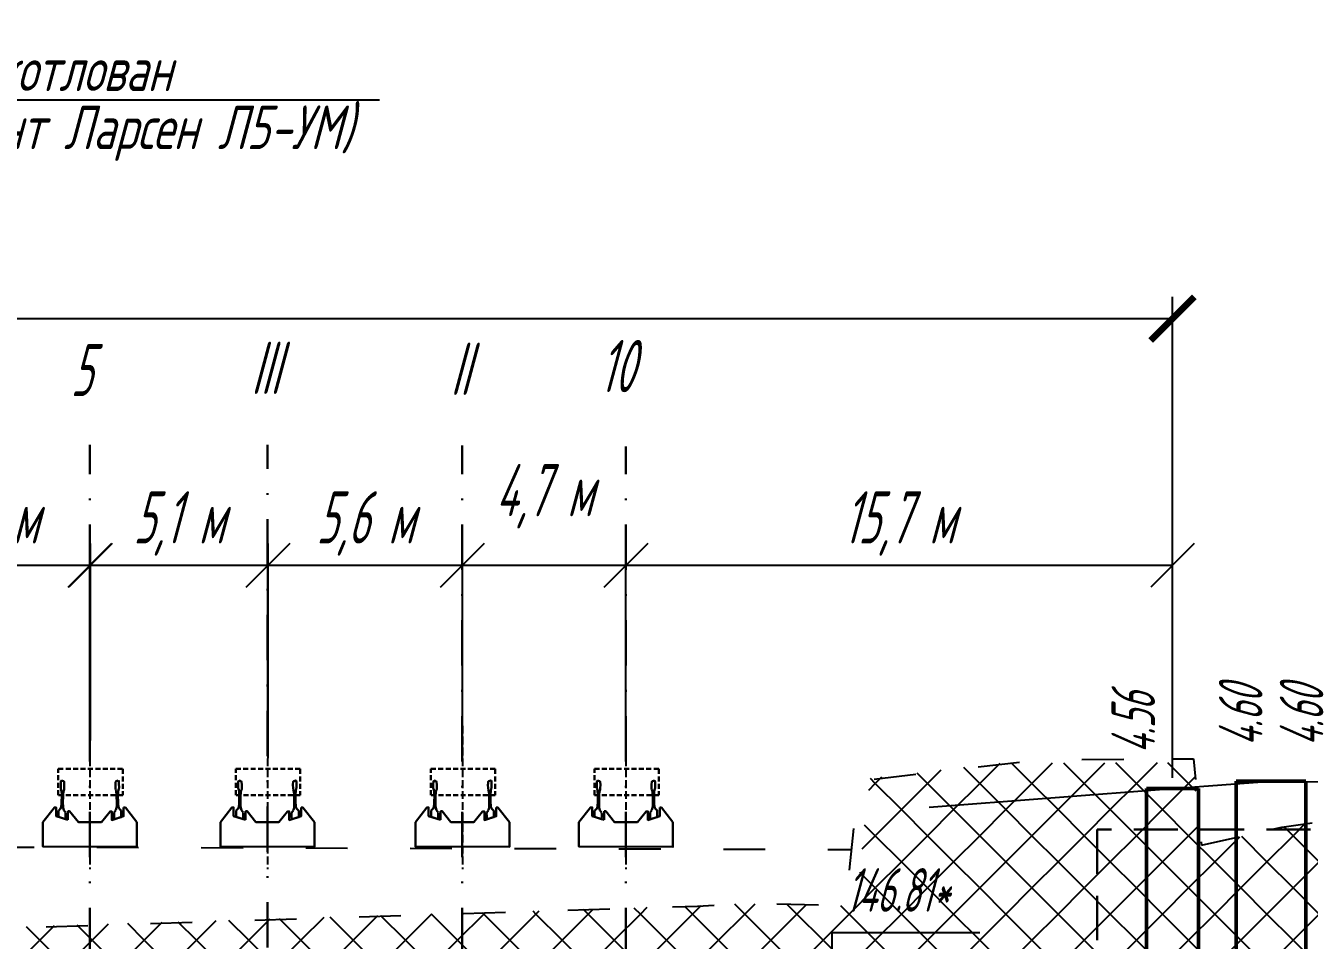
# Model space of a CAD drawing. Header units: metres. Extents: x -30 to 2050, y -904 to 400.
# Drawn here: x 229 to 302.8, y 224.2 to 276.7 of the extents above; entities that cross this region are included whole.
import ezdxf
from ezdxf import colors
from ezdxf.entities.mleader import LeaderData, LeaderLine
from ezdxf.enums import TextEntityAlignment as Align
from ezdxf.math import Vec2, Vec3

# ---------------------------------------------------------------- set-up
doc = ezdxf.new("R2010")
doc.units = ezdxf.units.M
doc.header["$LTSCALE"] = 0.2
for name, pattern in [('ACAD_ISO02W100', [15, 12, -3]), ('ACAD_ISO03W100', [30, 12, -18]), ('DASHDOT', [27, 13, -7, 0, -7]), ('DASHED', [7, 5, -2, 0]), ('HIDDEN2', [4.7625, 3.175, -1.5875]), ('штриховая', [19.05, 12.7, -6.35])]:
    doc.linetypes.add(name, pattern=pattern)
for name, color, linetype in [('МГТ_ИГ_Геология', 252, 'Continuous'), ('Примыкания', 7, 'Continuous'), ('Проектная земля', 7, 'Continuous'), ('Узлы', 7, 'Continuous'), ('Футляры', 7, 'Continuous'), ('Чёрная земля', 7, 'ACAD_ISO03W100')]:
    doc.layers.add(name, color=color, linetype=linetype)
for name, color, linetype, lineweight in [('МГТ_НВК_В1_выноски', 7, 'Continuous', 30), ('МГТ_НВК_Земля сущ.', 7, 'ACAD_ISO02W100', 25), ('МГТ_НВК_котлованы', 7, 'Continuous', 30), ('МГТ_НВК_рабочий', 171, 'Continuous', 30), ('МГТ_НВК_страх. пакет', 242, 'Continuous', 30)]:
    doc.layers.add(name, color=color, linetype=linetype, lineweight=lineweight)
doc.styles.add('SPDS', font='SPDS', dxfattribs={"width": 0.7, "oblique": 15, "height": 2.5})
doc.styles.get("Standard").update_dxf_attribs({"font": 'SPDS.shx', "width": 0.7, "oblique": 15, "height": 3})
doc.dimstyles.new('ISO-25', dxfattribs={"dimtxt": 2.5, "dimasz": 2.5, "dimexe": 1.25, "dimexo": 0.625, "dimtad": 1, "dimtxsty": 'Standard', "dimcen": 2.5, "dimadec": 0, "dimazin": 0, "dimtfac": 1, "dimtmove": 0, "dimatfit": 3, "dimfxl": 1, "dimarcsym": 0})

# ---------------------------------------------------------------- blocks, each defined once
blk = doc.blocks.new('_ArchTick')
at = {"color": 0, "linetype": 'ByBlock', "const_width": 0.15}
blk.add_lwpolyline([(-0.5, -0.5), (0.5, 0.5)], dxfattribs=at)
blk = doc.blocks.new('*D49')
at = {"layer": 'Defpoints', "color": 0, "transparency": 16777216}
for p in [(294.906, 259.922), (294.906, 232.936), (104.67, 228.188)]:
    blk.add_point(p, dxfattribs=at)
at = {"layer": 'Футляры', "color": 0, "lineweight": -2, "transparency": 16777216}
for p, q in [((104.67, 228.813), (104.67, 261.172)), ((294.906, 233.561), (294.906, 261.172)), ((104.67, 259.922), (294.906, 259.922))]:
    blk.add_line(p, q, dxfattribs=at)
at = {"layer": 'Футляры', "color": 0, "lineweight": -2, "transparency": 16777216, "xscale": 2.5, "yscale": 2.5, "zscale": 2.5, "rotation": 180}
blk.add_blockref('_ArchTick', (104.67, 259.922), dxfattribs=at)
at = {"layer": 'Футляры', "color": 0, "lineweight": -2, "transparency": 16777216, "xscale": 2.5, "yscale": 2.5, "zscale": 2.5}
blk.add_blockref('_ArchTick', (294.906, 259.922), dxfattribs=at)
at = {"layer": 'Футляры', "color": 0, "lineweight": 25, "transparency": 16777216, "insert": (173.801, 264.547), "char_height": 3, "attachment_point": 5}
blk.add_mtext('Методом ГШБ\\PL=94 м ', dxfattribs=at)
blk = doc.blocks.new('1')
at = {"layer": 'МГТ_НВК_Земля сущ.', "color": 251, "linetype": 'DASHED'}
blk.add_lwpolyline([(546.932, -1637.149), (546.932, -1645.38)], dxfattribs=at)
at = {"layer": 'МГТ_НВК_страх. пакет', "color": 251, "ltscale": 0.5, "extrusion": (0.033937, -0.002565, 0.999421)}
for p, q in [((538.572, -1640.461, 0.017), (538.555, -1640.714, 0.017)), ((538.638, -1640.776, 0.014), (538.586, -1640.757, 0.016)), ((538.758, -1640.293, 0.011), (539.421, -1640.337, -0.011)), ((538.758, -1640.293, 0.011), (539.421, -1640.338, -0.011)), ((539.57, -1640.78, -0.017), (539.588, -1640.511, -0.017)), ((538.834, -1641.579, -0.017), (538.865, -1641.13, 0.017)), ((539.208, -1641.602, -0.042), (539.239, -1641.151, -0.007)), ((537.937, -1642.166, 0), (537.923, -1642.391)), ((537.937, -1642.166, 0), (537.945, -1642.05, 0)), ((538.536, -1641.909, -0.031), (537.995, -1642.006, -0.001)), ((539.475, -1641.988, -0.052), (539.937, -1642.138, -0.068)), ((539.965, -1642.336, -0.069), (539.953, -1642.521, -0.069)), ((539.965, -1642.336, -0.069), (539.972, -1642.233, -0.069)), ((539.966, -1642.317, -0.069), (539.974, -1642.193, -0.069))]:
    blk.add_line(p, q, dxfattribs=at)
at = {"layer": 'МГТ_НВК_страх. пакет', "color": 251, "ltscale": 0.5, "extrusion": (0.033934, -0.002597, 0.999421)}
for p, q in [((539.075, -1640.313), (539.403, -1640.336, -0.011)), ((539.953, -1642.52, -0.069), (537.923, -1642.385, 0))]:
    blk.add_line(p, q, dxfattribs=at)
at = {"layer": 'МГТ_НВК_страх. пакет', "color": 251, "ltscale": 0.5, "extrusion": (-0.033937, -0.002565, 0.999421)}
for p, q in [((554.295, -1640.78, -0.017), (554.276, -1640.511, -0.017)), ((554.332, -1640.821, -0.016), (554.332, -1640.821, -0.016)), ((555.107, -1640.293, 0.011), (554.444, -1640.337, -0.011)), ((555.227, -1640.776, 0.014), (555.279, -1640.757, 0.016)), ((555.292, -1640.461, 0.017), (555.31, -1640.714, 0.017)), ((554.657, -1641.602, -0.042), (554.626, -1641.151, -0.007)), ((555.031, -1641.579, -0.017), (555, -1641.13, 0.017)), ((553.899, -1642.317, -0.069), (553.891, -1642.193, -0.069)), ((553.9, -1642.336, -0.069), (553.893, -1642.233, -0.069)), ((553.9, -1642.336, -0.069), (553.912, -1642.521, -0.069)), ((553.912, -1642.521, -0.069), (555.942, -1642.391, 0)), ((554.39, -1641.988, -0.052), (553.928, -1642.138, -0.068)), ((555.329, -1641.909, -0.031), (555.87, -1642.006, -0.001)), ((555.928, -1642.166, 0), (555.92, -1642.05, 0)), ((555.928, -1642.166, 0), (555.942, -1642.391))]:
    blk.add_line(p, q, dxfattribs=at)
at = {"layer": 'МГТ_НВК_страх. пакет', "color": 251, "ltscale": 0.5}
blk.add_line((540.633, -1642.059), (540.633, -1642.559), dxfattribs=at)
at = {"layer": 'МГТ_НВК_страх. пакет', "color": 251, "linetype": 'HIDDEN2', "lineweight": 30, "elevation": 0}
blk.add_lwpolyline([(537.877, -1639.631), (556.377, -1639.631), (556.377, -1641.131), (537.877, -1641.131)], close=True, dxfattribs=at)
at = {"layer": 'МГТ_НВК_страх. пакет', "color": 251, "ltscale": 0.5}
for points in [[(540.633, -1642.559), (537.233, -1642.337), (537.233, -1641.837), (536.733, -1641.837), (533.432, -1642.676)], [(556.633, -1641.847), (557.133, -1641.847), (560.432, -1642.689), (560.432, -1644.102), (533.432, -1644.089), (533.432, -1642.676)], [(540.767, -1642.059), (541.133, -1642.059), (540.633, -1642.059)], [(541.133, -1642.059), (543.632, -1642.68), (550.232, -1642.684), (552.733, -1642.065), (553.233, -1642.065), (553.232, -1642.565), (556.633, -1642.347), (556.633, -1641.847)]]:
    blk.add_lwpolyline(points, dxfattribs=at)
at = {"layer": 'МГТ_НВК_страх. пакет', "color": 251, "ltscale": 0.5, "extrusion": (0.033937, -0.002565, 0.999421)}
for centre, radius, start, end in [((-1595.461, -660.33, 22.502), 0.0417, 90.99823, 170.03879), ((-1595.202, -660.463, 22.502), 0.176, 1.24991, 91.92816), ((-1595.864, -660.263, 22.49), 0.365, 271.82593, 341.97579), ((-1595.922, -661.467, 22.502), 0.47, 24.50263, 80.5834), ((-1595.195, -661.131, 22.502), 0.174, 274.63797, 2.36301), ((-1595.453, -661.264, 22.502), 0.0423, 190.68043, 272.75695), ((-1596.293, -660.257, 22.456), 0.376, 196.12735, 268.52323), ((-1596.273, -661.411, 22.468), 0.404, 93.59736, 164.46112), ((-1596.846, -659.836, 22.468), 0.0547, 8.12824, 82.84232), ((-1596.831, -661.762, 22.468), 0.055, 272.04757, 345.58634)]:
    blk.add_arc(centre, radius, start, end, dxfattribs=at)
at = {"layer": 'МГТ_НВК_страх. пакет', "color": 251, "ltscale": 0.5, "extrusion": (-0.033937, -0.002565, 0.999421)}
for centre, radius, start, end in [((1677.631, 428.992, -14.62), 0.174, 177.63699, 265.36203), ((1677.889, 428.858, -14.62), 0.0423, 267.24305, 349.31957), ((1678.29, 428.745, -14.62), 0.374, 91.34386, 163.57011), ((1678.301, 429.859, -14.632), 0.365, 198.02421, 268.17407), ((1677.638, 429.66, -14.62), 0.176, 88.07184, 178.75009), ((1677.897, 429.792, -14.62), 0.0417, 9.96121, 89.00177), ((1678.709, 428.711, -14.654), 0.404, 15.53888, 86.40264), ((1678.73, 429.866, -14.666), 0.376, 271.47677, 343.87265), ((1679.267, 428.36, -14.654), 0.055, 194.41366, 267.95243), ((1679.282, 430.286, -14.654), 0.0547, 97.15768, 171.87176)]:
    blk.add_arc(centre, radius, start, end, dxfattribs=at)
blk = doc.blocks.new('_OBLIQUE')
at = {"color": 0, "linetype": 'ByBlock', "lineweight": -2}
blk.add_line((0.5, 0.5), (-0.5, -0.5), dxfattribs=at)
blk = doc.blocks.new('*D54')
at = {"layer": 'Defpoints', "color": 0, "transparency": 16777216}
for p in [(263.506, 245.752), (263.506, 235.083), (294.906, 232.936)]:
    blk.add_point(p, dxfattribs=at)
at = {"layer": 'Примыкания', "color": 0, "lineweight": -2, "transparency": 16777216}
for p, q in [((263.506, 235.708), (263.506, 247.002)), ((294.906, 233.561), (294.906, 247.002)), ((294.906, 245.752), (263.506, 245.752))]:
    blk.add_line(p, q, dxfattribs=at)
at = {"layer": 'Примыкания', "color": 0, "lineweight": -2, "transparency": 16777216, "xscale": 2.5, "yscale": 2.5, "zscale": 2.5, "rotation": 180}
blk.add_blockref('_OBLIQUE', (263.506, 245.752), dxfattribs=at)
at = {"layer": 'Примыкания', "color": 0, "lineweight": -2, "transparency": 16777216, "xscale": 2.5, "yscale": 2.5, "zscale": 2.5}
blk.add_blockref('_OBLIQUE', (294.906, 245.752), dxfattribs=at)
at = {"layer": 'Примыкания', "color": 0, "transparency": 16777216, "insert": (279.206, 248.163), "char_height": 3, "attachment_point": 5}
blk.add_mtext('15,7 м', dxfattribs=at)
blk = doc.blocks.new('*D55')
at = {"layer": 'Defpoints', "color": 0, "transparency": 16777216}
for p in [(254.106, 245.752), (254.106, 235.195), (263.506, 235.083)]:
    blk.add_point(p, dxfattribs=at)
at = {"layer": 'Примыкания', "color": 0, "lineweight": -2, "transparency": 16777216}
for p, q in [((254.106, 235.82), (254.106, 247.002)), ((263.506, 235.708), (263.506, 247.002)), ((263.506, 245.752), (254.106, 245.752))]:
    blk.add_line(p, q, dxfattribs=at)
at = {"layer": 'Примыкания', "color": 0, "lineweight": -2, "transparency": 16777216, "xscale": 2.5, "yscale": 2.5, "zscale": 2.5, "rotation": 180}
blk.add_blockref('_OBLIQUE', (254.106, 245.752), dxfattribs=at)
at = {"layer": 'Примыкания', "color": 0, "lineweight": -2, "transparency": 16777216, "xscale": 2.5, "yscale": 2.5, "zscale": 2.5}
blk.add_blockref('_OBLIQUE', (263.506, 245.752), dxfattribs=at)
at = {"layer": 'Примыкания', "color": 0, "transparency": 16777216, "insert": (258.806, 249.726), "char_height": 3, "attachment_point": 5}
blk.add_mtext('4,7 м', dxfattribs=at)
blk = doc.blocks.new('*D56')
at = {"layer": 'Defpoints', "color": 0, "transparency": 16777216}
for p in [(242.945, 245.752), (254.106, 235.083), (242.945, 234.064, 0)]:
    blk.add_point(p, dxfattribs=at)
at = {"layer": 'Примыкания', "color": 0, "lineweight": -2, "transparency": 16777216}
for p, q in [((242.945, 234.689), (242.945, 247.002)), ((254.106, 235.708), (254.106, 247.002)), ((254.106, 245.752), (242.945, 245.752))]:
    blk.add_line(p, q, dxfattribs=at)
at = {"layer": 'Примыкания', "color": 0, "lineweight": -2, "transparency": 16777216, "xscale": 2.5, "yscale": 2.5, "zscale": 2.5, "rotation": 180}
blk.add_blockref('_OBLIQUE', (242.945, 245.752), dxfattribs=at)
at = {"layer": 'Примыкания', "color": 0, "lineweight": -2, "transparency": 16777216, "xscale": 2.5, "yscale": 2.5, "zscale": 2.5}
blk.add_blockref('_OBLIQUE', (254.106, 245.752), dxfattribs=at)
at = {"layer": 'Примыкания', "color": 0, "transparency": 16777216, "insert": (248.525, 248.163), "char_height": 3, "attachment_point": 5}
blk.add_mtext('5,6 м', dxfattribs=at)
blk = doc.blocks.new('*D57')
at = {"layer": 'Defpoints', "color": 0, "transparency": 16777216}
for p in [(232.706, 245.752), (242.939, 235.083), (232.706, 234.064)]:
    blk.add_point(p, dxfattribs=at)
at = {"layer": 'Примыкания', "color": 0, "lineweight": -2, "transparency": 16777216}
for p, q in [((232.706, 234.689), (232.706, 247.002)), ((242.939, 235.708), (242.939, 247.002)), ((242.939, 245.752), (232.706, 245.752))]:
    blk.add_line(p, q, dxfattribs=at)
at = {"layer": 'Примыкания', "color": 0, "lineweight": -2, "transparency": 16777216, "xscale": 2.5, "yscale": 2.5, "zscale": 2.5, "rotation": 180}
blk.add_blockref('_OBLIQUE', (232.706, 245.752), dxfattribs=at)
at = {"layer": 'Примыкания', "color": 0, "lineweight": -2, "transparency": 16777216, "xscale": 2.5, "yscale": 2.5, "zscale": 2.5}
blk.add_blockref('_OBLIQUE', (242.939, 245.752), dxfattribs=at)
at = {"layer": 'Примыкания', "color": 0, "transparency": 16777216, "insert": (237.822, 248.163), "char_height": 3, "attachment_point": 5}
blk.add_mtext('5,1 м', dxfattribs=at)
blk = doc.blocks.new('*D58')
at = {"layer": 'Defpoints', "color": 0, "transparency": 16777216}
for p in [(221.106, 245.752), (232.739, 235.083), (221.106, 234.064)]:
    blk.add_point(p, dxfattribs=at)
at = {"layer": 'Примыкания', "color": 0, "lineweight": -2, "transparency": 16777216}
for p, q in [((221.106, 234.689), (221.106, 247.002)), ((232.739, 235.708), (232.739, 247.002)), ((232.739, 245.752), (221.106, 245.752))]:
    blk.add_line(p, q, dxfattribs=at)
at = {"layer": 'Примыкания', "color": 0, "lineweight": -2, "transparency": 16777216, "xscale": 2.5, "yscale": 2.5, "zscale": 2.5, "rotation": 180}
blk.add_blockref('_OBLIQUE', (221.106, 245.752), dxfattribs=at)
at = {"layer": 'Примыкания', "color": 0, "lineweight": -2, "transparency": 16777216, "xscale": 2.5, "yscale": 2.5, "zscale": 2.5}
blk.add_blockref('_OBLIQUE', (232.739, 245.752), dxfattribs=at)
at = {"layer": 'Примыкания', "color": 0, "transparency": 16777216, "insert": (226.922, 248.163), "char_height": 3, "attachment_point": 5}
blk.add_mtext('5,8 м', dxfattribs=at)

msp = doc.modelspace()

# ---------------------------------------------------------------- hatches: boundary and pattern name
at = {"layer": 'МГТ_ИГ_Геология'}
h = msp.add_hatch(dxfattribs=at)
h.set_pattern_fill('GR24', color=251, scale=10, style=0, pattern_type=2)
h.set_pattern_definition([(225, (-5.6692, 480.7283), (3e-16, -3), [2.1213, -2.12134]), (315, (-7.1692, 482.2283), (3, 0), [2.1213, -2.12134]), (45, (-8.6692, 480.7283), (0, 3), [2.1213, -2.12134]), (135, (-7.1692, 479.2283), (-3, 3e-16), [2.1213, -2.12134])])
edge = h.paths.add_edge_path(flags=16)
edge.add_arc((234.83547, 218.31316), 3.27292, 0, 360)
edge = h.paths.add_edge_path()
edge.add_arc((310.15949, 202.27549), 3.27292, 0, 360)
h.paths.add_polyline_path([(316.33897, 228.81759), (321.15325, 228.81759), (321.15325, 232.11759), (316.33897, 232.11759)], flags=16)
h.paths.add_polyline_path([(316.33897, 212.81759), (321.15325, 212.81759), (321.15325, 216.11759), (316.33897, 216.11759)], flags=17)
h.paths.add_polyline_path([(303.79738, 214.60776), (308.69262, 214.60776), (308.69262, 220.60776), (303.79738, 220.60776)], flags=16)
h.paths.add_polyline_path([(207.02086, 210.14833), (214.31134, 210.14833), (214.31134, 213.44833), (207.02086, 213.44833)], flags=16)
h.paths.add_polyline_path([(207.02086, 222.14833), (214.31134, 222.14833), (214.31134, 225.44833), (207.02086, 225.44833)], flags=16)
h.paths.add_polyline_path([(321.60325, 229.94488), (309.33642, 231.73504), (308.98561, 231.78414), (301.14241, 230.70947), (296.527, 229.66968), (296.0996, 234.43016), (295.58277, 234.42795), (284.89666, 234.38009), (277.53912, 233.51271), (277.31502, 231.74633), (276.7396, 226.20687), (270.1978, 226.33593), (268.07818, 226.2261), (226.65288, 224.92557), (217.77021, 224.60708), (217.43889, 224.64036), (213.27274, 222.83858), (206.57086, 222.34549), (206.57086, 210.19833), (229.83375, 204.88722), (295.6203, 213.9592), (321.60325, 212.86759)])
h.paths.add_polyline_path([(243.96061, 220.07049), (257.40306, 220.07049), (257.40306, 214.77588), (243.96061, 214.77588)], flags=16)
h.paths.add_polyline_path([(267.56361, 215.6745), (268.6089, 219.57555)], flags=16)

# ---------------------------------------------------------------- linework, layer by layer
at = {"layer": 'МГТ_НВК_В1_выноски', "color": 34, "linetype": 'штриховая', "flags": 128}
msp.add_lwpolyline([(290.57147, 230.58682), (290.57147, 181.58682), (310.57147, 181.58682), (310.57147, 230.58682), (290.57147, 230.58682)], dxfattribs=at)
at = {"layer": 'МГТ_НВК_котлованы', "linetype": 'DASHDOT', "lineweight": 30, "flags": 128}
for points in [[(232.70565, 130), (232.70565, 252.68544)], [(242.91002, 130.3076), (242.90563, 252.68544)], [(254.10552, 130), (254.10552, 252.62904)], [(263.50552, 130), (263.50552, 252.57263)]]:
    msp.add_lwpolyline(points, dxfattribs=at)
at = {"layer": 'Примыкания', "color": 0, "flags": 128}
msp.add_lwpolyline([(272.4363, 218.08736), (275.34707, 218.08736), (275.34707, 224.67073), (283.8363, 224.67073)], dxfattribs=at)
at = {"layer": 'Проектная земля', "flags": 128}
for points in [[(294.90565, 232.93639), (300.57147, 233.36661)], [(300.57147, 233.36661), (305.97395, 233.27975)], [(280.92686, 231.87506), (294.90565, 232.93639)]]:
    msp.add_lwpolyline(points, dxfattribs=at)
at = {"layer": 'Узлы', "lineweight": 50}
for p, q in [((298.57147, 233.36661), (302.57147, 233.36661)), ((298.57147, 233.36661), (298.57147, 188.93667)), ((302.57147, 233.36661), (302.57147, 189.02001)), ((293.40565, 232.93639), (296.40565, 232.93639)), ((293.40565, 232.93639), (293.40565, 188.795)), ((296.40565, 232.93639), (296.40565, 188.91501))]:
    msp.add_line(p, q, dxfattribs=at)
at = {"layer": 'Чёрная земля', "flags": 128}
for points in [[(104.66989, 228.18826), (113.39983, 227.98686), (117.80604, 227.73863), (127.21051, 227.4), (128.9652, 227.38204), (130.08895, 227.19257), (144.46363, 225.26592), (147.55927, 225.1144), (161.59178, 223.64559), (171.30115, 225.42218), (172.32601, 225.63961), (177.62933, 225.45524), (184.89756, 225.10532), (192.92896, 225.23564), (204.70073, 225.25306), (207.73006, 225.2563), (210.94096, 225.17101), (217.26222, 224.53609), (232.92491, 225.09763), (267.618, 226.18666), (270.65388, 226.34397), (276.13172, 226.23586), (276.61357, 230.87449), (276.9312, 233.3781), (287.35882, 234.60739), (294.90565, 234.64111)], [(294.90565, 234.64111), (296.11899, 234.64654), (296.56453, 229.6841), (300.57147, 230.58682)], [(300.57147, 230.58682), (301.17994, 230.7239), (305.97395, 231.38077)], [(221.1054, 229.60001), (276.46463, 229.44067)]]:
    msp.add_lwpolyline(points, dxfattribs=at)

# ---------------------------------------------------------------- block references
at = {"layer": 'МГТ_НВК_рабочий', "xscale": 0.2}
for p in [(123.31917, 1873.6954), (133.51917, 1873.6954), (144.72442, 1873.6954), (154.1193, 1873.6954)]:
    msp.add_blockref('1', p, dxfattribs=at)

# ---------------------------------------------------------------- texts
at = {"layer": 'Примыкания', "color": 0, "style": 'SPDS', "oblique": 15.0000004, "width": 0.7}
msp.add_text('146.81*', height=2.5, dxfattribs=at).set_placement((279.10228, 227.11492), align=Align.MIDDLE_CENTER)
at = {"layer": 'Узлы', "oblique": 15.0000004, "width": 0.7}
for s, height, rotation, p in [('5', 3, 0.0000025, (231.6011, 255.47139)), ('III', 3, 0.0000025, (241.97316, 255.60132)), ('II', 3, 0.0000025, (253.42368, 255.54497)), ('10', 3, 0.0000025, (261.97634, 255.69882)), ('4.60', 2.5, 90.0000025, (300.07147, 235.36661))]:
    msp.add_text(s, height=height, rotation=rotation, dxfattribs=at).set_placement(p)
msp.add_text('4.60', height=2.5, rotation=90.0000025, dxfattribs=at).set_placement((301.07147, 235.36661), align=Align.TOP_LEFT)
msp.add_text('4.56', height=2.5, rotation=90.0000025, dxfattribs=at).set_placement((292.65128, 234.93639), align=Align.MIDDLE_LEFT)

# ---------------------------------------------------------------- dimensions: what is measured, and where the dimension line sits
at = {"layer": 'Примыкания'}
for base, p1, p2, text, picture, middle in [((254.10552, 245.75248), (263.50552, 235.08299), (254.10552, 235.19546), '4,7 м', '*D55', (258.80552, 249.7257)), ((221.10551, 245.75248), (232.73929, 235.08313), (221.10551, 234.06444), '5,8 м', '*D58', (226.9224, 248.1632)), ((232.70563, 245.75248), (242.93926, 235.08312), (232.70563, 234.06443), '5,1 м', '*D57', (237.82245, 248.1632)), ((242.94465, 245.75248), (254.10552, 235.08312), (242.94465, 234.06443, 0), '5,6 м', '*D56', (248.52508, 248.1632)), ((263.50552, 245.75248), (294.90552, 232.93639), (263.50552, 235.08299), '15,7 м', '*D54', (279.20552, 248.1632))]:
    dim = msp.add_linear_dim(base=base, p1=p1, p2=p2, text=text, dimstyle='ISO-25', override={"dimlfac": 0.1, "dimblk": 'OBLIQUE', "dimtmove": 2}, dxfattribs=at)
    dim.commit()
    dim.dimension.update_dxf_attribs({"geometry": picture, "text_midpoint": middle})
at = {"layer": 'Футляры', "lineweight": 25}
dim = msp.add_linear_dim(base=(294.90552, 259.92243), p1=(104.66989, 228.18826), p2=(294.90552, 232.93639), text='Методом ГШБ\\PL=94 м ', dimstyle='ISO-25', override={"dimblk1": 'ArchTick', "dimblk2": 'ArchTick', "dimsah": 1}, dxfattribs=at)
dim.commit()
dim.dimension.update_dxf_attribs({"geometry": '*D49', "text_midpoint": (173.80136, 259.92243), "dimtype": 160})

# ---------------------------------------------------------------- next in the draw order: leaders
at = {"layer": 'Футляры', "color": 34}
ml = msp.add_multileader_mtext('Standard', dxfattribs=at)
ml.set_content('\\A1;{\\Fspds|c204;\\Q15;\\W0.9;Промежуточный котлован \\P(ограждение шпунт Ларсен Л5-УМ)\\P4,6х5,4х4,6 (h) м}', color=34)
ml.set_leader_properties(lineweight=-1)
ml.build(insert=Vec2(0, 0))
ml.multileader.update_dxf_attribs({"text_left_attachment_type": 6, "text_right_attachment_type": 6, "dogleg_length": 0.36, "arrow_head_size": 0.18})
ctx = ml.context
ctx.base_point, ctx.char_height, ctx.arrow_head_size, ctx.landing_gap_size, ctx.plane_origin = Vec3(207.82238, 272.49419), 2.5, 0.18, 0.5, Vec3(209.16019, 356.59359)
ctx.left_attachment, ctx.right_attachment = 6, 6
notes = []
notes.append((ctx, [(0, (1, 1, 0), (207.46238, 272.49419), (1, 0), 0.36, [(0, [(182.26989, 221.26724)], 0, [])])]))
ctx.mtext.insert, ctx.mtext.defined_height, ctx.mtext.line_spacing_factor, ctx.mtext.flow_direction = Vec3(208.32238, 275.49419), 0.11224, 0.8, 5
ctx.mtext.has_bg_fill, ctx.mtext.bg_color, ctx.mtext.bg_scale_factor, ctx.mtext.bg_transparency, ctx.mtext.use_window_bg_color = 1, -1027028792, 1.5, 0, 1
for ctx, leaders in notes:
    for number, flags, end, landing, length, lines in leaders:
        leader = LeaderData()
        leader.index, (leader.has_last_leader_line, leader.has_dogleg_vector, leader.attachment_direction) = number, flags
        leader.last_leader_point, leader.dogleg_vector, leader.dogleg_length = Vec3(end), Vec3(landing), length
        for number, points, colour, breaks in lines:
            line = LeaderLine()
            line.index, line.vertices, line.color, line.breaks = number, Vec3.list(points), colors.encode_raw_color(colour), breaks
            leader.lines.append(line)
        ctx.leaders.append(leader)

doc.saveas('drawing.dxf')
